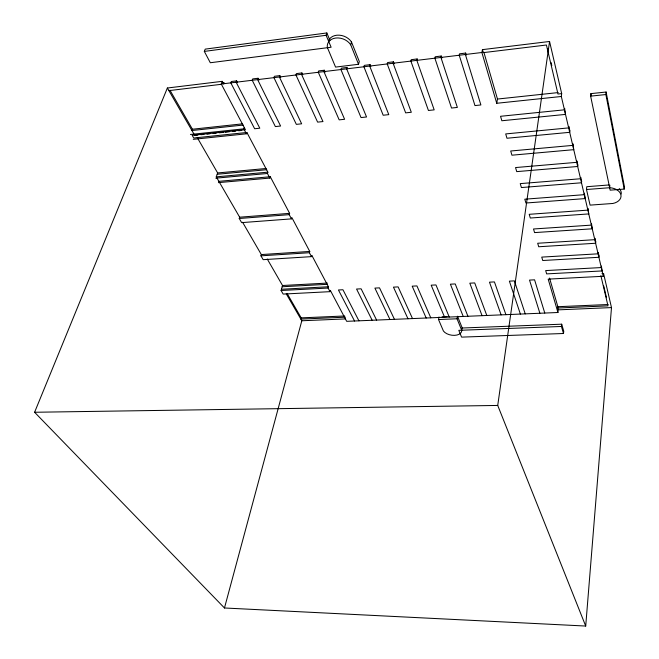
<?xml version="1.0" encoding="UTF-8"?>
<svg xmlns="http://www.w3.org/2000/svg" width="659" height="659" viewBox="0 0 659 659"><rect width="100%" height="100%" fill="white"/><g stroke="black" fill="none" stroke-linecap="round" stroke-linejoin="round"><path stroke-width="0.99" d="M624.213 189.084L624.403 186.629L606.115 92.029L590.901 93.627L590.629 96.132L610.16 190.163L624.213 189.084L605.876 94.542L606.115 92.029M222.157 82.919L224.184 82.68L223.689 84.014L222.272 81.329L167.37 88.009L34.597 412.262L224.472 607.985L585.711 626.05L611.494 307.588L603.578 273.551L601.996 273.633M267.257 259.02L282.53 285.504L281.088 290.504L283.164 294.079L330.019 291.665L330.34 290.405L346.683 321.328L557.942 312.498L548.181 279.128L603.339 276.278L603.578 273.551M608.875 184.973L586.782 186.703L586.485 189.512L590.085 205.122L612.895 203.466A11.87 8.04 2.3 0 0 620.926 194.883A11.87 8.04 2.3 0 0 609.624 187.724L609.855 185.179M563.503 333.503L561.443 326.469L458.804 330.332L461.58 337.128L563.503 333.503L563.75 331.238L561.69 324.195L462.099 328.009M561.443 326.469L561.69 324.195M557.942 312.498L557.86 306.707L549.532 278.065M561.328 96.494L561.69 93.619L549.557 41.468L482.429 49.639L481.886 52.498L496.738 103.282L561.328 96.494L603.339 276.278M585.711 626.05L497.726 405.442L549.557 41.468M439.001 316.979L438.523 319.541L443.408 330.991A9.712 5.634 9.9 0 0 454.512 335.357A9.712 5.634 9.9 0 0 461.704 330.307L462.14 327.754L457.478 316.205M461.704 330.307L457.033 318.775L457.33 317.061M496.738 103.282L497.479 99.048L483.854 52.193M465.666 53.066L465.378 54.491L480.881 104.954L474.966 105.58L459.232 55.232L459.529 53.816L465.666 53.066L466.259 55.01M441.242 56.031L440.929 57.448L457.362 107.425L451.539 108.043L434.874 58.181L435.195 56.765L441.242 56.031L441.876 57.959M393.456 61.831L393.102 63.231L411.315 112.269L405.656 112.87L387.22 63.948L387.583 62.547L393.456 61.831L394.173 63.758M330.019 291.665L328.091 288.041L328.421 286.764L311.822 255.346L311.468 256.639L263.172 259.671L260.939 255.832L261.326 254.563L242.57 222.215M224.472 607.985L301.814 320.768L286.245 293.815M287.102 293.444L301.179 317.869L300.85 319.096L345.382 317.177M370.078 64.673L369.707 66.065L388.777 114.641L383.184 115.234L363.908 66.765L364.287 65.373L370.078 64.673L370.828 66.575M311.468 256.639L309.401 252.727L309.755 251.441L291.855 217.577L291.476 218.879L241.647 222.627L239.242 218.491L239.662 217.198L216.267 176.859L217.643 172.955L197.272 137.607M327.449 47.712L335.563 67.086L358.529 64.285L359.303 61.501L351.511 42.028A12.826 9.671 20.2 0 0 339.303 35.174A12.826 9.671 20.2 0 0 328.66 40.537M358.529 64.285L350.712 44.812L351.511 42.028M291.476 218.879L289.235 214.661L289.622 213.351L270.281 176.744L218.862 181.332M324.327 70.225L323.915 71.6L344.608 119.287L339.179 119.864L318.281 72.284L318.701 70.908L324.327 70.225L325.142 72.095M326.114 35.289L326.839 32.95L205.221 49.128L204.323 51.41L210.312 62.745L331.123 47.234L326.114 35.289L204.323 51.41M218.409 182.634L269.861 178.062L270.281 176.744M301.937 72.943L301.501 74.31L322.976 121.569L317.613 122.129L295.949 74.986L296.393 73.61L301.937 72.943L302.778 74.796M269.861 178.062L267.439 173.498L267.867 172.172L246.886 132.475L193.746 138.011L192.181 135.326L245.428 129.724L221.276 84.014L222.272 81.329M279.861 75.62L279.408 76.988L301.641 123.81L296.344 124.37L273.93 77.647L274.391 76.287L279.861 75.62L280.734 77.457M193.244 139.337L246.433 133.81L246.886 132.475M246.433 133.81L243.797 128.843L244.258 127.508M258.097 78.264L257.62 79.615L280.586 126.026L275.363 126.577L252.224 80.274L252.702 78.915L258.097 78.264L258.995 80.085M236.63 80.868L236.136 82.218L259.811 128.208L254.654 128.752L230.815 82.861L231.309 81.51L236.63 80.868L237.553 82.672M169.948 90.201L192.436 129.222L191.934 130.523L243.171 125.053M221.276 84.014L481.886 52.498M167.37 88.009L168.893 90.637L221.663 84.261M192.436 129.222L242.57 123.843M497.479 99.048L558.165 92.581M561.69 93.619L557.975 94.015L546.41 45.018L483.302 52.638L482.429 49.639M190.426 134.477L243.797 128.843M197.799 135.062L194.734 135.383L168.893 90.637M200.863 134.741L203.919 134.42M206.984 134.098L210.04 133.777M213.104 133.456L216.168 133.134M219.225 132.813L223.31 132.385M225.345 132.171L229.431 131.742M232.495 131.421L235.551 131.092M238.616 130.77L241.672 130.449M590.629 96.132L605.876 94.542M217.643 172.955L266.096 168.498M217.19 174.256L266.689 169.717M216.267 176.859L267.867 172.172M215.814 178.161L267.439 173.498M586.485 189.512L609.624 187.724M239.662 217.198L289.622 213.351M239.242 218.491L289.235 214.661M261.326 254.563L309.755 251.441M260.939 255.832L309.401 252.727M282.53 285.504L327.366 283.082M282.167 286.756L327.037 284.342M281.451 289.26L328.421 286.764M281.088 290.504L328.091 288.041M301.179 317.869L344.673 315.974M557.86 306.707L608.109 304.516M557.712 308.025L608.002 305.858L600.868 275.66M301.814 320.768L345.267 318.923M558.239 309.854L611.494 307.588M442.074 316.855L447.214 316.641M438.523 319.541L457.033 318.775M34.597 412.262L497.726 405.442M354.55 320.999L338.438 289.985L342.944 289.746L358.933 320.809M372.162 320.258L356.56 289.046L361.124 288.807L376.594 320.076M389.971 319.516L374.897 288.098L379.518 287.859L394.453 319.327M407.979 318.758L393.448 287.135L398.118 286.896L412.509 318.569M426.184 318L412.204 286.163L416.933 285.915L430.772 317.811M326.839 32.95L329.904 40.298M444.603 317.234L431.184 285.182L435.97 284.935L449.24 317.037M463.228 316.452L450.394 284.186L455.229 283.938L467.915 316.254M482.059 315.669L469.818 283.181L474.711 282.925L486.803 315.472M501.112 314.87L489.48 282.167L494.431 281.912L505.906 314.673M520.379 314.063L509.374 281.138L514.391 280.874L525.231 313.865M539.878 313.247L529.515 280.091L534.581 279.828L544.779 313.041M547.794 48.577L548.502 51.575M551.097 62.58L551.797 65.579M603.751 286.006L606.502 297.695M590.901 93.627L591.312 95.637M619.205 188.598A11.846 8.048 2.3 0 1 621.215 193.968M327.416 47.802A12.859 9.671 20.1 0 1 335.653 38.041A12.859 9.671 20.1 0 1 350.712 44.812M601.42 266.195L601.296 267.562L545.677 270.585L546.649 273.897L602.087 270.94L601.42 266.195M599.023 255.923L598.899 257.29L542.736 260.511L541.739 257.109L598.092 253.822L598.215 252.446L599.023 255.923M595.752 241.869L595.621 243.253L538.708 246.754L537.686 243.253L594.78 239.678L594.912 238.294L595.752 241.869M591.518 223.731L591.378 225.123L533.51 228.986L534.564 232.594L592.243 228.805L591.518 223.731M588.017 208.73L587.877 210.13L529.218 214.307L530.306 218.022L588.767 213.92L588.017 208.73M584.418 193.276L584.269 194.677L524.795 199.191L525.915 203.013L585.184 198.59L584.418 193.276M581.642 181.373L581.485 182.782L521.393 187.551L520.239 183.614L580.546 178.754L580.703 177.345L581.642 181.373M577.836 165.071L577.679 166.488L516.73 171.62L515.544 167.559L576.707 162.336L576.872 160.92L577.836 165.071M572.918 143.967L572.753 145.384L510.7 151.002L511.928 155.195L573.75 149.675L572.918 143.967M569.87 130.894L569.697 132.319L506.969 138.242L505.7 133.925L568.659 127.895L568.832 126.462L569.87 130.894M564.623 108.389L564.442 109.822L500.543 116.289L501.853 120.754L565.504 114.394L564.623 108.389M417.172 58.956L416.842 60.364L434.182 109.864L428.432 110.473L410.87 61.081L411.216 59.681L417.172 58.956M347.038 67.465L346.642 68.849L366.544 116.981L361.033 117.566L340.934 69.541L341.329 68.157L347.038 67.465"/></g></svg>
